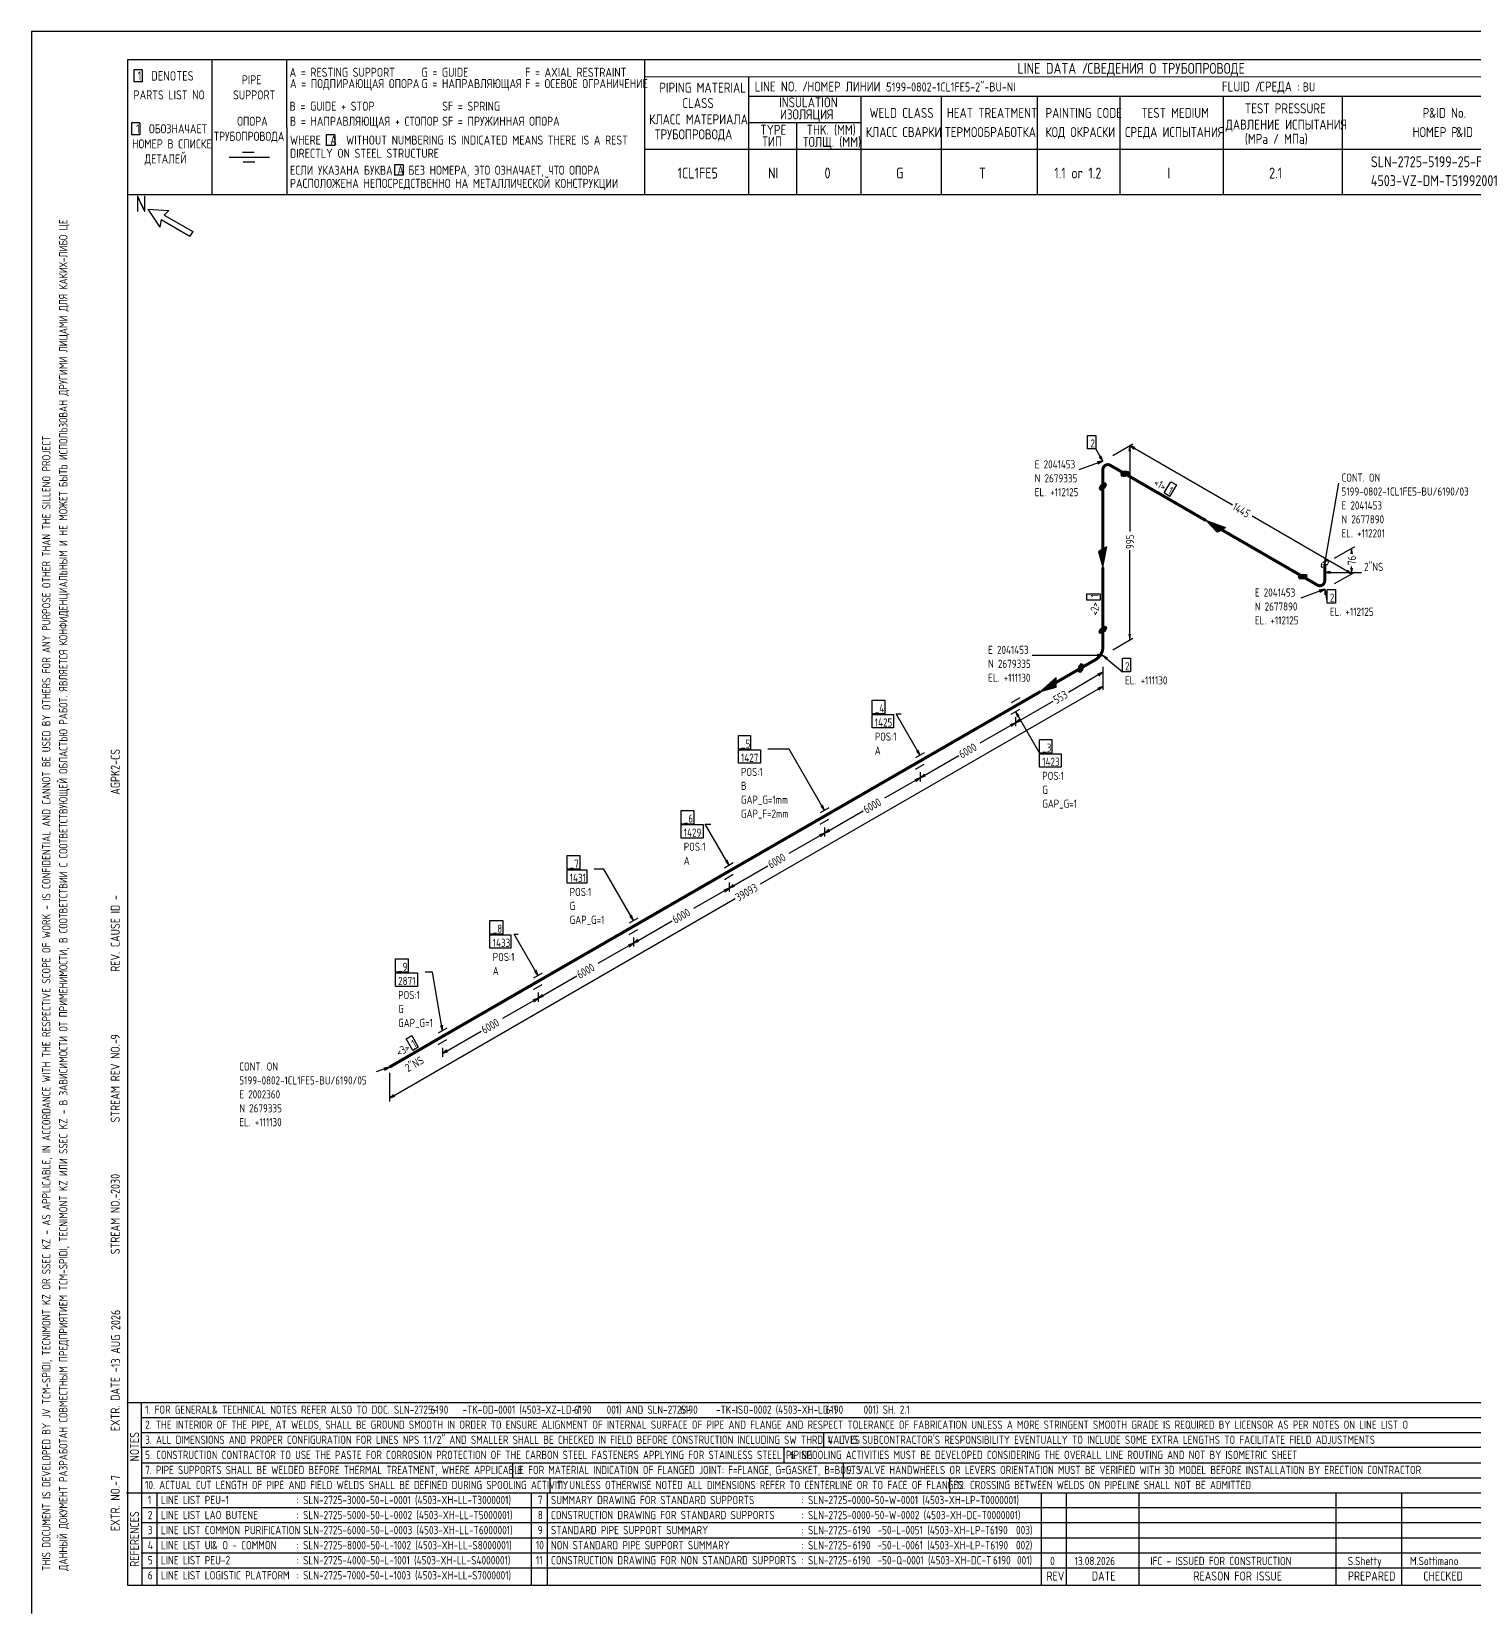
# Model space of a CAD drawing. Extents: x -1005 to 594, y -998 to 420.
# Drawn here: x 0 to 382.9, y 0 to 420 of the extents above; entities that cross this region are included whole.
import ezdxf

# ---------------------------------------------------------------- set-up
doc = ezdxf.new("R2010")
doc.units = 0
doc.linetypes.add('GT100', pattern=[0.8, 0.533333, -0.266667])
doc.styles.add('TTFN17', font='GOST type A')

msp = doc.modelspace()

# ---------------------------------------------------------------- linework, layer by layer
at = {"layer": 'GT_1', "flags": 128}
for points in [[(0, 420), (0, 0)], [(594, 420), (0, 420)], [(589.1, 412.5), (25.4, 412.5)], [(25.4, 412.5), (25.4, 7.5)], [(47.8, 412.5), (47.8, 376.7)], [(67.6, 412.5), (67.7, 376.7)], [(162.7, 412.5), (162.7, 376.7)], [(29.3, 409.9), (27.1, 409.9)], [(27.1, 409.9), (27.1, 406.7)], [(29.3, 409.9), (29.3, 406.7)], [(589.1, 408), (162.7, 407.9)], [(190.3, 407.8), (190.3, 376.7)], [(29.3, 406.7), (27.1, 406.7)], [(190.3, 402.9), (402.7, 402.9)], [(220.1, 402.9), (220.1, 376.7)], [(241.4, 402.9), (241.4, 376.8)], [(266.9, 402.9), (266.9, 376.7)], [(288.8, 402.9), (288.8, 376.7)], [(316.2, 402.9), (316.2, 376.7)], [(347.8, 402.9), (347.8, 376.8)], [(28.7, 395.8), (26.5, 395.8)], [(26.5, 395.8), (26.5, 392.6)], [(28.7, 395.8), (28.7, 392.6)], [(219.9, 395.8), (190.3, 395.8)], [(203, 395.8), (203, 376.7)], [(28.7, 392.6), (26.5, 392.6)], [(80.5, 392.6), (78.2, 392.6)], [(78.2, 392.6), (78.2, 389.8)], [(80.5, 392.6), (80.5, 389.8)], [(63.1, 386.6), (52.4, 386.6)], [(59.1, 387.9), (56, 387.9)], [(80.5, 389.8), (78.2, 389.8)], [(230.2, 388.7), (162.7, 388.7)], [(402.7, 388.7), (226.9, 388.7)], [(59.2, 385.3), (56.1, 385.3)], [(98.6, 384.6), (96.3, 384.6)], [(96.3, 384.6), (96.3, 381.9)], [(98.6, 384.6), (98.6, 381.9)], [(98.6, 381.9), (96.3, 381.9)], [(402.7, 376.7), (25.4, 376.7)], [(30.8, 372.9), (34, 368.1)], [(30.8, 372.9), (36.4, 372.5)], [(34.4, 370.1), (34, 368.1)], [(34.4, 370.1), (42, 365.7)], [(36.4, 372.5), (35.2, 371.3)], [(35.2, 371.3), (42.8, 366.9)], [(42.8, 366.9), (42, 365.7)], [(280.275, 312.8), (282.45, 312.8), (282.45, 309.2), (280.275, 309.2), (280.275, 312.8)], [(284.325, 305.975), (282.45, 309.2)], [(283.35, 307.1), (284.325, 305.975), (283.8, 307.4)], [(286.95, 307.475), (292.275, 310.55)], [(286.95, 307.475), (292.275, 310.55)], [(291.675, 308.6), (291.45, 310.1), (291.225, 308.6)], [(292.875, 309.575), (291.45, 310.1), (292.575, 309.125)], [(291.45, 310.1), (318.75, 294.35)], [(291.45, 310.1), (291.45, 287.3)], [(284.325, 305.975), (277.95, 303.65)], [(283.05, 305.225), (284.325, 305.975), (282.825, 305.75)], [(289.05, 302.6), (289.2, 302.075), (290.175, 301.925), (291.3, 302.6), (291.15, 303.125), (290.175, 303.275), (289.05, 302.6)], [(289.05, 302.6), (291.3, 302.6)], [(289.383, 302.8), (291.243, 302.8)], [(289.717, 303), (291.186, 303)], [(290.05, 303.2), (290.663, 303.2)], [(284.925, 298.925), (285.3, 299.75), (284.925, 300.2), (283.725, 299.525), (283.35, 298.7), (283.725, 298.25), (284.925, 298.925)], [(283.395, 298.8), (284.703, 298.8)], [(283.433, 298.6), (284.347, 298.6)], [(283.486, 299), (284.959, 299)], [(283.577, 299.2), (285.05, 299.2)], [(283.668, 299.4), (285.141, 299.4)], [(283.858, 299.6), (285.232, 299.6)], [(284.214, 299.8), (285.258, 299.8)], [(284.569, 300), (285.092, 300)], [(289.107, 302.4), (290.967, 302.4)], [(289.164, 302.2), (290.633, 302.2)], [(289.688, 302), (290.3, 302)], [(302.325, 300.5), (303.825, 299.675), (302.025, 296.6), (300.6, 297.5), (302.325, 300.5)], [(343.2, 278.675), (346.95, 300.125)], [(315.825, 287.75), (314.625, 287.075), (311.7, 290.15), (316.875, 288.35), (314.775, 287.15), (312.075, 289.925), (316.8, 288.275), (314.925, 287.225), (312.525, 289.7), (316.65, 288.2), (315.075, 287.3), (312.9, 289.4), (316.5, 288.125), (315.225, 287.45), (313.275, 289.25), (316.35, 288.05), (315.375, 287.525), (313.725, 288.95), (316.2, 287.975), (315.525, 287.6), (314.025, 288.8), (316.05, 287.9), (315.675, 287.675), (314.475, 288.5), (315.9, 287.825), (315.825, 287.75), (311.7, 290.15)], [(350.325, 276.05), (323.925, 291.35)], [(284.325, 282.575), (283.125, 281.9), (284.325, 277.775), (285.375, 283.175), (283.275, 281.975), (284.325, 278.225), (285.3, 283.1), (283.425, 282.05), (284.325, 278.75), (285.15, 283.025), (283.575, 282.125), (284.325, 279.2), (285, 282.95), (283.725, 282.275), (284.325, 279.65), (284.85, 282.875), (283.875, 282.35), (284.325, 280.1), (284.7, 282.8), (284.025, 282.425), (284.325, 280.55), (284.55, 282.725), (284.175, 282.5), (284.325, 281), (284.4, 282.65), (284.325, 282.575), (284.325, 277.775)], [(291.45, 258.5), (291.45, 282.275)], [(345.825, 280.175), (351.15, 283.25)], [(350.55, 281.3), (350.325, 282.8), (350.1, 281.3)], [(350.325, 282.8), (350.325, 281.825)], [(343.2, 280.175), (343.2, 278.675), (343.725, 280.1)], [(350.1, 277.55), (350.325, 276.05), (350.55, 277.55)], [(350.325, 276.05), (350.325, 278)], [(337.35, 275.975), (338.325, 275.825), (338.475, 275.3), (337.35, 274.625), (336.375, 274.775), (336.225, 275.3), (337.35, 275.975)], [(336.254, 275.2), (338.308, 275.2)], [(336.311, 275), (337.975, 275)], [(336.368, 274.8), (337.642, 274.8)], [(336.392, 275.4), (338.446, 275.4)], [(336.725, 275.6), (338.389, 275.6)], [(337.058, 275.8), (338.332, 275.8)], [(344.7, 276.65), (343.2, 276.425), (344.7, 276.2)], [(343.2, 276.425), (352.95, 276.425)], [(345.825, 273.425), (351.15, 276.5)], [(345.825, 273.425), (351.15, 276.5)], [(348.9, 276.575), (350.325, 276.05), (349.2, 277.025)], [(280.05, 269.075), (280.05, 270.725), (283.575, 270.725), (283.575, 269.075), (280.05, 269.075)], [(343.2, 271.925), (336.825, 269.6)], [(341.925, 271.175), (343.2, 271.925), (341.7, 271.7)], [(343.725, 270.5), (343.2, 271.925), (343.2, 270.425)], [(343.2, 271.925), (343.875, 268.25)], [(343.875, 271.85), (346.05, 271.85), (346.05, 268.25), (343.875, 268.25), (343.875, 271.85)], [(283.725, 260.15), (283.35, 260.6), (283.725, 261.425), (284.925, 262.1), (285.3, 261.65), (284.925, 260.825), (283.725, 260.15)], [(283.35, 260.6), (284.525, 260.6)], [(283.441, 260.8), (284.881, 260.8)], [(283.532, 261), (285.005, 261)], [(283.623, 261.2), (285.095, 261.2)], [(283.714, 261.4), (285.186, 261.4)], [(284.036, 261.6), (285.277, 261.6)], [(284.392, 261.8), (285.175, 261.8)], [(283.517, 260.4), (284.169, 260.4)], [(286.95, 255.875), (292.275, 258.95)], [(291.225, 260), (291.45, 258.5), (291.675, 260)], [(284.325, 254.375), (265.575, 254.375)], [(277.875, 250.025), (278.475, 249.875), (279.075, 250.7), (279.075, 251.975), (278.475, 252.125), (277.875, 251.3), (277.875, 250.025)], [(278.384, 252), (278.975, 252)], [(282.825, 254.15), (284.325, 254.375), (282.825, 254.6)], [(285.6, 253.625), (284.325, 254.375), (285.3, 253.25)], [(284.325, 254.375), (289.5, 250.025)], [(289.5, 253.625), (291.675, 253.625), (291.675, 250.025), (289.5, 250.025), (289.5, 253.625)], [(271.875, 247.175), (271.875, 248.525), (267.75, 244.775), (271.875, 245.975), (271.875, 248.375), (268.125, 245), (271.875, 246.05), (271.875, 248.15), (268.575, 245.225), (271.875, 246.275), (271.875, 248), (268.95, 245.525), (271.875, 246.425), (271.875, 247.85), (269.325, 245.675), (271.875, 246.575), (271.875, 247.7), (269.775, 245.975), (271.875, 246.725), (271.875, 247.475), (270.075, 246.125), (271.875, 246.95), (271.875, 247.325), (270.525, 246.425), (271.875, 247.1), (271.875, 247.175), (267.75, 244.775)], [(284.325, 249.875), (275.175, 244.55)], [(277.875, 251.2), (279.075, 251.2)], [(277.875, 251), (279.075, 251)], [(277.875, 250.8), (279.075, 250.8)], [(277.875, 250.6), (279.002, 250.6)], [(277.875, 250.4), (278.857, 250.4)], [(277.875, 250.2), (278.711, 250.2)], [(277.948, 251.4), (279.075, 251.4)], [(277.975, 250), (278.566, 250)], [(278.093, 251.6), (279.075, 251.6)], [(278.239, 251.8), (279.075, 251.8)], [(283.2, 248.9), (284.325, 249.875), (282.9, 249.35)], [(284.325, 251.375), (284.325, 248.975)], [(284.325, 251.375), (284.325, 245.225)], [(284.325, 246.125), (193.35, 193.625)], [(283.2, 245.15), (284.325, 246.125), (282.9, 245.6)], [(223.05, 242.45), (226.425, 242.45), (226.425, 238.85), (223.05, 238.85), (223.05, 242.45)], [(262.275, 243.125), (259.95, 241.775)], [(259.95, 238.775), (262.275, 240.125)], [(261.15, 236.45), (271.125, 242.225)], [(262.125, 238.325), (261.15, 239.45), (261.675, 238.025)], [(261.15, 239.45), (267.525, 228.425)], [(223.05, 238.7), (228.75, 238.7), (228.75, 235.1), (223.05, 235.1), (223.05, 238.7)], [(235.8, 227.825), (229.425, 238.85), (230.775, 238.85)], [(261.15, 236.45), (251.7, 231.05)], [(260.025, 235.475), (261.15, 236.45), (259.725, 235.925)], [(261.15, 237.95), (261.15, 235.55)], [(261.15, 237.95), (261.15, 235.55)], [(262.275, 237.425), (261.15, 236.45), (262.575, 236.975)], [(187.575, 233.075), (190.8, 233.075), (190.8, 229.475), (187.575, 229.475), (187.575, 233.075)], [(267.525, 232.025), (270.75, 232.025), (270.75, 228.425), (267.525, 228.425), (267.525, 232.025)], [(187.575, 229.325), (193.425, 229.325), (193.425, 225.725), (187.575, 225.725), (187.575, 229.325)], [(210.45, 213.2), (201.075, 229.475), (195.375, 229.475)], [(236.925, 228.5), (234.6, 227.15)], [(234.825, 228.95), (235.8, 227.825), (235.275, 229.25)], [(235.8, 221.825), (246.075, 227.75)], [(267.525, 228.275), (273.225, 228.275), (273.225, 224.675), (267.525, 224.675), (267.525, 228.275)], [(234.6, 224.15), (236.925, 225.5)], [(235.8, 223.325), (235.8, 220.925)], [(235.8, 223.325), (235.8, 220.925)], [(236.925, 222.8), (235.8, 221.825), (237.225, 222.35)], [(235.8, 221.825), (226.35, 216.425)], [(234.675, 220.85), (235.8, 221.825), (234.375, 221.3)], [(209.475, 214.325), (210.45, 213.2), (209.925, 214.625)], [(172.35, 213.2), (175.725, 213.2), (175.725, 209.6), (172.35, 209.6), (172.35, 213.2)], [(211.575, 213.875), (209.25, 212.525)], [(209.25, 209.525), (211.575, 210.875)], [(210.45, 207.2), (220.725, 213.125)], [(172.35, 209.45), (178.2, 209.45), (178.2, 205.85), (172.35, 205.85), (172.35, 209.45)], [(185.1, 198.575), (178.725, 209.6), (180.225, 209.6)], [(210.45, 207.2), (201, 201.8)], [(209.325, 206.225), (210.45, 207.2), (209.025, 206.675)], [(210.45, 208.7), (210.45, 206.3)], [(210.45, 208.7), (210.45, 206.3)], [(211.575, 208.175), (210.45, 207.2), (211.875, 207.725)], [(142.125, 201.2), (145.5, 201.2), (145.5, 197.6), (142.125, 197.6), (142.125, 201.2)], [(142.125, 197.45), (147.375, 197.45), (147.375, 193.85), (142.125, 193.85), (142.125, 197.45)], [(159.75, 183.95), (151.875, 197.6), (149.325, 197.6)], [(186.225, 199.25), (183.9, 197.9)], [(184.125, 199.7), (185.1, 198.575), (184.575, 200)], [(185.1, 192.575), (195.375, 198.5)], [(183.9, 194.9), (186.225, 196.25)], [(185.1, 194.075), (185.1, 191.675)], [(185.1, 194.075), (185.1, 191.675)], [(186.225, 193.55), (185.1, 192.575), (186.525, 193.1)], [(94.95, 136.775), (186.75, 189.8)], [(185.1, 192.575), (175.65, 187.175)], [(183.975, 191.6), (185.1, 192.575), (183.675, 192.05)], [(158.775, 185.075), (159.75, 183.95), (159.225, 185.375)], [(121.65, 183.95), (125.025, 183.95), (125.025, 180.35), (121.65, 180.35), (121.65, 183.95)], [(160.875, 184.625), (158.55, 183.275)], [(158.55, 180.275), (160.875, 181.625)], [(159.75, 177.95), (170.025, 183.875)], [(121.65, 180.2), (127.2, 180.2), (127.2, 176.6), (121.65, 176.6), (121.65, 180.2)], [(134.4, 169.325), (128.025, 180.35), (129.15, 180.35)], [(159.75, 177.95), (150.3, 172.55)], [(158.625, 176.975), (159.75, 177.95), (158.325, 177.425)], [(159.75, 179.45), (159.75, 177.05)], [(159.75, 179.45), (159.75, 177.05)], [(160.875, 178.925), (159.75, 177.95), (161.175, 178.475)], [(96.6, 173.825), (99.975, 173.825), (99.975, 170.225), (96.6, 170.225), (96.6, 173.825)], [(96.6, 170.075), (102.45, 170.075), (102.45, 166.475), (96.6, 166.475), (96.6, 170.075)], [(109.05, 154.7), (106.35, 170.225), (104.4, 170.225)], [(135.525, 170), (133.2, 168.65)], [(133.425, 170.45), (134.4, 169.325), (133.875, 170.75)], [(134.4, 163.325), (144.675, 169.25)], [(133.2, 165.65), (135.525, 167)], [(134.4, 164.825), (134.4, 162.425)], [(134.4, 164.825), (134.4, 162.425)], [(135.525, 164.3), (134.4, 163.325), (135.825, 163.85)], [(134.4, 163.325), (124.95, 157.925)], [(133.275, 162.35), (134.4, 163.325), (132.975, 162.8)], [(108.525, 156.125), (109.05, 154.7), (109.05, 156.2)], [(99.375, 152.525), (100.875, 153.425), (102.6, 150.35), (101.175, 149.45), (99.375, 152.525)], [(110.175, 155.375), (107.85, 154.025)], [(107.85, 151.025), (110.175, 152.375)], [(109.05, 148.7), (119.325, 154.625)], [(109.05, 150.2), (109.05, 147.8)], [(110.175, 149.675), (109.05, 148.7), (110.475, 149.225)], [(94.95, 145.025), (91.425, 143.75)], [(93.675, 144.275), (94.95, 145.025), (93.45, 144.8)], [(94.95, 143.525), (94.95, 135.875)], [(96.075, 137.75), (94.95, 136.775), (96.375, 137.3)], [(25.3, 56), (402.7, 56)], [(29.1, 56), (29.2, 7.5)], [(29.1, 52), (402.7, 52)], [(29.1, 48), (402.7, 48)], [(210.2, 48), (210.2, 44)], [(402.7, 44), (29.1, 44)], [(199.6, 44), (199.6, 40)], [(29.2, 40), (402.7, 40)], [(127.6, 40), (127.6, 36)], [(215.4, 40), (215.4, 36)], [(29.1, 36), (402.7, 36)], [(137.5, 36), (137.5, 32)], [(243.6, 36), (243.6, 32)], [(25.2, 32), (402.7, 32)], [(33.2, 32), (33.2, 7.6)], [(132.6, 32), (132.6, 7.6)], [(136.8, 32), (136.8, 7.6)], [(267.9, 32), (267.9, 7.5)], [(274.6, 32), (274.6, 7.5)], [(293.9, 32), (293.9, 7.5)], [(346.1, 32), (346.1, 7.5)], [(363.6, 32), (363.6, 7.5)], [(402.7, 28), (29.5, 28)], [(402.7, 24), (29.1, 24)], [(402.7, 20), (29.1, 20)], [(402.7, 16), (29.1, 16)], [(402.7, 12), (29.2, 12)], [(25.4, 7.5), (589.1, 7.5)], [(0, 0), (0, 0)]]:
    msp.add_lwpolyline(points, dxfattribs=at)
at = {"layer": 'GT_1', "const_width": 0.8, "flags": 128}
for points in [[(286.275, 304.85, 0.577127), (284.325, 303.725)], [(343.2, 274.175, -0.577557), (341.25, 273.05)], [(284.325, 256.625, -0.268116), (282.375, 253.25)]]:
    msp.add_lwpolyline(points, format="xyb", dxfattribs=at)
for points in [[(284.325, 303.725), (284.325, 299.225)], [(290.175, 302.6), (286.275, 304.85)], [(311.7, 290.15), (290.175, 302.6)], [(284.325, 299.225), (284.325, 282.575)], [(337.35, 275.3), (315.825, 287.75)], [(284.325, 277.775), (284.325, 261.125)], [(343.2, 278.675), (343.2, 274.175)], [(341.25, 273.05), (337.35, 275.3)], [(284.325, 261.125), (284.325, 256.625)], [(282.375, 253.25), (278.475, 251)], [(278.475, 251), (271.875, 247.175)], [(267.75, 244.775), (261.15, 240.95)], [(261.15, 240.95), (235.8, 226.325)], [(235.8, 226.325), (210.45, 211.7)], [(210.45, 211.7), (185.1, 197.075)], [(185.1, 197.075), (159.75, 182.45)], [(159.75, 182.45), (134.4, 167.825)], [(134.4, 167.825), (109.05, 153.2)], [(109.05, 153.2), (94.95, 145.025)]]:
    msp.add_lwpolyline(points, dxfattribs=at)
at = {"layer": 'GT_1', "linetype": 'GT100', "flags": 128}
msp.add_lwpolyline([(342.6, 277.7), (342.225, 278.15), (342.6, 278.975), (343.8, 279.65), (344.175, 279.2), (343.8, 278.375), (342.6, 277.7)], dxfattribs=at)

# ---------------------------------------------------------------- texts
at = {"layer": 'GT_1', "style": 'TTFN17'}
for s, height, p in [('LINE DATA /', 2.8875, (261.633, 408.8)), ('СВЕДЕНИЯ О ТРУБОПРОВОДЕ', 2.8875, (280.233, 408.8)), (' 1  DENOTES', 2.5025, (26.875, 407)), (' PIPE', 2.4062, (54.561, 406)), ('A = RESTING SUPPORT', 2.40625, (68.461, 408)), ('A = ПОДПИРАЮЩАЯ ОПОРА', 2.40625, (68.561, 405)), ('G = GUIDE', 2.4062, (103.461, 408)), ('G = НАПРАВЛЯЮЩАЯ', 2.40625, (103.461, 405)), ('F = AXIAL RESTRAINT', 2.40625, (130.961, 408)), ('F = ОСЕВОЕ ОГРАНИЧЕНИЕ', 2.40625, (130.961, 405)), ('PARTS LIST NO', 2.40625, (27.061, 402)), ('SUPPORT', 2.4062, (53.461, 402)), ('PIPING MATERIAL', 2.64687, (166.597, 403.8)), ('LINE NO. /', 2.6469, (191.897, 404.1)), ('НОМЕР ЛИНИИ :', 2.59875, (205.89, 404.1)), ('5199-0802-1CL1FE5-2"-BU-NI', 2.40625, (226.861, 404.1)), ('FLUID /', 2.6469, (315.897, 404.1)), ('СРЕДА :', 2.6469, (325.897, 404.1)), ('BU', 2.4062, (337.361, 404.1)), ('B = GUIDE + STOP', 2.40625, (68.461, 399)), ('SF = SPRING', 2.40625, (108.961, 399)), ('CLASS', 2.6469, (172.697, 399.7)), ('INSULATION', 2.6469, (198.397, 399.9)), ('ИЗОЛЯЦИЯ', 2.6469, (198.597, 396.7)), ('WELD CLASS', 2.6469, (222.397, 397.1)), ('HEAT TREATMENT', 2.64687, (242.897, 397.1)), ('PAINTING CODE', 2.64687, (269.097, 397.1)), ('TEST MEDIUM', 2.64687, (294.497, 397.1)), ('TEST PRESSURE', 2.64687, (321.997, 398.3)), ('P', 2.647, (369.197, 397.1)), ('&ID No.', 2.6469, (370.908, 397.1)), (' 1  ОБОЗНАЧАЕТ', 2.40625, (26.461, 393)), ('ОПОРА', 2.4062, (54.561, 395)), ('B = НАПРАВЛЯЮЩАЯ + СТОПОР', 2.40625, (68.561, 395)), ('SF = ПРУЖИННАЯ ОПОРА', 2.40625, (108.961, 395)), ('КЛАСС МАТЕРИАЛА', 2.64687, (163.897, 395.4)), ('TYPE', 2.6469, (193.397, 392.6)), ('THK. (MM)', 2.6469, (205.697, 392.6)), ('ДАВЛЕНИЕ ИСПЫТАНИЯ', 2.64687, (316.897, 394)), ('НОМЕР В СПИСКЕ', 2.40625, (26.661, 389)), ('ТРУБОПРОВОДА', 2.40625, (48.361, 391)), ('WHERE  A  WITHOUT NUMBERING IS INDICATED MEANS THERE IS A REST', 2.40625, (68.561, 390)), ('ТРУБОПРОВОДА', 2.64687, (165.397, 391.4)), ('ТИП', 2.6469, (193.897, 389.5)), ('ТОЛЩ. (ММ)', 2.6469, (204.697, 389.4)), ('КЛАСС СВАРКИ', 2.64687, (221.397, 392)), ('ТЕРМООБРАБОТКА', 2.64687, (242.397, 392)), ('КОД ОКРАСКИ', 2.64687, (269.097, 392)), ('СРЕДА ИСПЫТАНИЯ', 2.64687, (290.197, 392)), ('(MPa / МПа)', 2.64687, (321.997, 390.2)), ('НОМЕР P', 2.6469, (366.497, 392)), ('&ID', 2.6469, (378.097, 392)), ('ДЕТАЛЕЙ', 2.4062, (29.961, 385)), ('DIRECTLY ON STEEL STRUCTURE', 2.40625, (68.561, 386.5)), ('SLN-2725-5199-25-F-2001', 2.8875, (355.433, 384)), ('ЕСЛИ УКАЗАНА БУКВА A БЕЗ НОМЕРА, ЭТО ОЗНАЧАЕТ, ЧТО ОПОРА', 2.40625, (68.561, 382)), ('1CL1FE5', 2.8875, (171.433, 381)), ('NI', 2.8875, (195.433, 381)), ('0', 2.888, (210.433, 381)), ('G', 2.888, (229.433, 381)), ('T', 2.888, (251.433, 381)), ('1.1 or 1.2', 2.8875, (271.433, 381)), ('I', 2.888, (301.433, 381)), ('2.1', 2.8875, (328.433, 381)), ('РАСПОЛОЖЕНА НЕПОСРЕДСТВЕННО НА МЕТАЛЛИЧЕСКОЙ КОНСТРУКЦИИ', 2.40625, (68.561, 378.5)), ('4503-VZ-DM-T51992001', 2.8875, (355.433, 379)), ('N', 4.331, (27.55, 372.1)), ('2', 2.166, (281, 309.575)), ('E 2041453', 2.1656, (266.23, 304.025)), ('N 2679335', 2.1656, (266.23, 300.328)), ('CONT. ON', 2.1656, (347.65, 300.5)), ('EL. +112125', 2.16562, (266.23, 296.63)), ('5199-0802-1CL1FE5-BU/6190/03', 2.16562, (347.65, 296.803)), ('E 2041453', 2.1656, (347.65, 293.105)), ('N 2677890', 2.1656, (347.65, 289.408)), ('EL. +112201', 2.16562, (347.65, 285.71)), ('2"NS', 2.1656, (353.65, 276.8)), ('E 2041453', 2.1656, (324.64, 269.975)), ('2', 2.166, (344.575, 268.625)), ('N 2677890', 2.1656, (324.64, 266.278)), ('EL. +112125', 2.16562, (324.64, 262.58)), ('EL. +112125', 2.16562, (344.575, 264.875)), ('E 2041453', 2.1656, (253.855, 254.75)), ('N 2679335', 2.1656, (253.855, 251.053)), ('2', 2.166, (290.2, 250.4)), ('EL. +111130', 2.16562, (253.855, 247.355)), ('EL. +111130', 2.16562, (290.2, 246.65)), ('_4', 2.1656, (223.783, 239.225)), ('1425', 2.1656, (223.783, 235.475)), ('_5', 2.1656, (188.266, 229.85)), ('POS:1', 2.1656, (223.783, 231.725)), ('1427', 2.1656, (188.266, 226.1)), ('A', 2.166, (223.783, 228.028)), ('1423', 2.1656, (268.225, 225.05)), ('_3', 2.1656, (268.225, 228.8)), ('POS:1', 2.1656, (188.266, 222.35)), ('POS:1', 2.1656, (268.225, 221.3)), ('B', 2.166, (188.266, 218.653)), ('G', 2.166, (268.225, 217.603)), ('GAP_G=1mm', 2.1656, (188.266, 214.955)), ('GAP_G=1', 2.1656, (268.225, 213.905)), ('_6', 2.1656, (173.083, 209.975)), ('GAP_F=2mm', 2.1656, (188.266, 211.258)), ('1429', 2.1656, (173.083, 206.225)), ('POS:1', 2.1656, (173.083, 202.475)), ('_7', 2.1656, (142.8, 197.975)), ('A', 2.166, (173.083, 198.778)), ('1431', 2.1656, (142.8, 194.225)), ('POS:1', 2.1656, (142.8, 190.475)), ('G', 2.166, (142.8, 186.778)), ('GAP_G=1', 2.1656, (142.8, 183.08)), ('_8', 2.1656, (122.383, 180.725)), ('1433', 2.1656, (122.383, 176.975)), ('_9', 2.1656, (97.275, 170.6)), ('POS:1', 2.1656, (122.383, 173.225)), ('2871', 2.1656, (97.275, 166.85)), ('A', 2.166, (122.383, 169.528)), ('POS:1', 2.1656, (97.275, 163.1)), ('G', 2.166, (97.275, 159.403)), ('GAP_G=1', 2.1656, (97.275, 155.705)), ('CONT. ON', 2.1656, (55.119, 144.125)), ('5199-0802-1CL1FE5-BU/6190/05', 2.16562, (55.119, 140.428)), ('E 2002360', 2.1656, (55.119, 136.73)), ('N 2679335', 2.1656, (55.119, 133.033)), ('EL. +111130', 2.16562, (55.119, 129.335)), ('1. FOR GENERAL', 2.18487, (30.128, 53)), ('& TECHNICAL NOTES REFER ALSO TO DOC. SLN-2725-      -TK-OD-0001 (4503-XZ-LD-T      001) AND SLN-2725-      -TK-ISO-0002 (4503-XH-LD-T      001) SH. 2.1', 2.18487, (47.868, 53)), ('6190', 2.1849, (105.928, 53)), ('6190', 2.1849, (143.928, 53)), ('6190', 2.1849, (172.128, 53)), ('6190', 2.1849, (210.728, 53)), ('2. THE INTERIOR OF THE PIPE, AT WELDS, SHALL BE GROUND SMOOTH IN ORDER TO ENSURE ALIGNMENT OF INTERNAL SURFACE OF PIPE AND FLANGE AND RESPECT TOLERANCE OF FABRICATION UNLESS A MORE STRINGENT SMOOTH GRADE IS REQUIRED BY LICENSOR AS PER NOTES ON LINE LIST O', 2.18487, (30.128, 49)), ('3. ALL DIMENSIONS AND PROPER CONFIGURATION FOR LINES NPS 1.1/2" AND SMALLER SHALL BE CHECKED IN FIELD BEFORE CONSTRUCTION INCLUDING SW THRD VALVES', 2.18487, (30.128, 45)), ("4. IT IS SUBCONTRACTOR'S RESPONSIBILITY EVENTUALLY TO INCLUDE SOME EXTRA LENGTHS TO FACILITATE FIELD ADJUSTMENTS", 2.18487, (211.328, 45)), ('5. CONSTRUCTION CONTRACTOR TO USE THE PASTE FOR CORROSION PROTECTION OF THE CARBON STEEL FASTENERS APPLYING FOR STAINLESS STEEL PIPING', 2.18487, (30.128, 41)), ('6. SPOOLING ACTIVITIES MUST BE DEVELOPED CONSIDERING THE OVERALL LINE ROUTING AND NOT BY ISOMETRIC SHEET', 2.18487, (201.328, 41)), ('7. PIPE SUPPORTS SHALL BE WELDED BEFORE THERMAL TREATMENT, WHERE APPLICABLE', 2.18487, (30.128, 37)), ('8. FOR MATERIAL INDICATION OF FLANGED JOINT: F=FLANGE, G=GASKET, B=BOLTS', 2.18487, (128.828, 37)), ('9. VALVE HANDWHEELS OR LEVERS ORIENTATION MUST BE VERIFIED WITH 3D MODEL BEFORE INSTALLATION BY ERECTION CONTRACTOR', 2.18487, (216.328, 37)), ('10. ACTUAL CUT LENGTH OF PIPE AND FIELD WELDS SHALL BE DEFINED DURING SPOOLING ACTIVITY', 2.18487, (30.128, 33)), ('11. UNLESS OTHERWISE NOTED ALL DIMENSIONS REFER TO CENTERLINE OR TO FACE OF FLANGES', 2.18487, (139.328, 33)), ('12. CROSSING BETWEEN WELDS ON PIPELINE SHALL NOT BE ADMITTED', 2.18487, (245.328, 33)), ('1', 2.214, (30.832, 29)), ('LINE LIST PEU-1', 2.21375, (34.332, 29)), (': SLN-2725-3000-50-L-0001 (4503-XH-LL-T3000001)', 2.21375, (70.332, 29)), ('7', 2.214, (134.332, 29)), ('SUMMARY DRAWING FOR STANDARD SUPPORTS', 2.21375, (137.832, 29)), (': SLN-2725-0000-50-W-0001 (4503-XH-LP-T0000001)', 2.21375, (204.332, 29)), ('2', 2.214, (30.832, 25)), ('LINE LIST LAO BUTENE', 2.21375, (34.332, 25)), (': SLN-2725-5000-50-L-0002 (4503-XH-LL-T5000001)', 2.21375, (70.332, 25)), ('8', 2.214, (134.332, 25)), ('CONSTRUCTION DRAWING FOR STANDARD SUPPORTS', 2.21375, (137.832, 25)), (': SLN-2725-0000-50-W-0002 (4503-XH-DC-T0000001)', 2.21375, (204.332, 25)), ('3', 2.214, (30.832, 21)), ('LINE LIST COMMON PURIFICATION', 2.21375, (34.332, 21)), (': SLN-2725-6000-50-L-0003 (4503-XH-LL-T6000001)', 2.21375, (70.332, 21)), ('9', 2.214, (134.332, 21)), ('STANDARD PIPE SUPPORT SUMMARY', 2.21375, (137.832, 21)), (': SLN-2725-      -50-L-0051 (4503-XH-LP-T      003)', 2.21375, (204.332, 21)), ('6190', 2.2138, (217.932, 21)), ('6190', 2.2138, (254.332, 21)), ('4', 2.214, (30.832, 17)), ('LINE LIST UI', 2.21375, (34.332, 17)), ('& O - COMMON', 2.21375, (47.849, 17)), (': SLN-2725-8000-50-L-1002 (4503-XH-LL-S8000001)', 2.21375, (70.332, 17)), ('10', 2.2138, (133.832, 17)), ('NON STANDARD PIPE SUPPORT SUMMARY', 2.21375, (137.832, 17)), (': SLN-2725-      -50-L-0061 (4503-XH-LP-T      002)', 2.21375, (204.332, 17)), ('6190', 2.2138, (217.932, 17)), ('6190', 2.2138, (254.432, 17)), ('5', 2.214, (30.832, 13)), ('LINE LIST PEU-2', 2.21375, (34.332, 13)), (': SLN-2725-4000-50-L-1001 (4503-XH-LL-S4000001)', 2.21375, (70.332, 13)), ('11', 2.2138, (133.832, 13)), ('CONSTRUCTION DRAWING FOR NON STANDARD SUPPORTS', 2.21375, (137.832, 13)), (': SLN-2725-      -50-Q-0001 (4503-XH-DC-T      001)', 2.21375, (204.332, 13)), ('6190', 2.2138, (217.932, 13)), ('6190', 2.2138, (255.132, 13)), ('0', 2.214, (270.332, 12.8)), ('13.08.2026', 2.2138, (276.832, 12.8)), ('IFC - ISSUED FOR CONSTRUCTION', 2.21375, (296.932, 12.8)), ('S.Shetty', 2.2138, (349.332, 12.8)), ('M.Sottimano', 2.21375, (365.832, 12.8)), ('6', 2.214, (30.832, 9)), ('LINE LIST LOGISTIC PLATFORM', 2.21375, (34.332, 9)), (': SLN-2725-7000-50-L-1003 (4503-XH-LL-S7000001)', 2.21375, (70.332, 9)), ('REV', 2.4062, (269.361, 8.7)), ('DATE', 2.4062, (281.361, 8.7)), ('REASON FOR ISSUE', 2.40625, (308.361, 8.7)), ('PREPARED', 2.4062, (349.361, 8.7)), ('CHECKED', 2.4062, (369.361, 8.7))]:
    msp.add_text(s, height=height, dxfattribs=at).set_placement(p)
for s, height, rotation, p in [('ДАННЫЙ ДОКУМЕНТ РАЗРАБОТАН СОВМЕСТНЫМ ПРЕДПРИЯТИЕМ TCM-SPIDI, TECNIMONT KZ ИЛИ SSEC KZ - В ЗАВИСИМОСТИ ОТ ПРИМЕНИМОСТИ, В СООТВЕТСТВИИ С СООТВЕТСТВУЮЩЕЙ ОБЛАСТЬЮ РАБОТ. ЯВЛЯЕТСЯ КОНФИДЕНЦИАЛЬНЫМ И НЕ МОЖЕТ БЫТЬ ИСПОЛЬЗОВАН ДРУГИМИ ЛИЦАМИ ДЛЯ КАКИХ-ЛИБО ЦЕ', 2.21375, 90, (9.5, 11.332)), ('THIS DOCUMENT IS DEVELOPED BY JV TCM-SPIDI, TECNIMONT KZ OR SSEC KZ - AS APPLICABLE, IN ACCORDANCE WITH THE RESPECTIVE SCOPE OF WORK - IS CONFIDENTIAL AND CANNOT BE USED BY OTHERS FOR ANY PURPOSE OTHER THAN THE SILLENO PROJECT', 2.21375, 90, (5, 11.332)), ('<1>', 2.1656, -30, (297.568, 299.598)), ('1', 2.166, -30, (301.343, 297.418)), ('1445', 2.1656, -30, (318.47, 293.183)), ('995', 2.1656, 90, (292.595, 282.602)), ('76', 2.1656, 90, (351.47, 278.35)), ('1', 2.166, 90, (283.2, 269.778)), ('<2>', 2.1656, 90, (283.2, 264.953)), ('553', 2.1656, 30, (271.964, 241.417)), ('6000', 2.1656, 30, (246.894, 226.926)), ('AGPK2-CS', 2.4062, 90, (23.4, 217.361)), ('6000', 2.1656, 30, (221.544, 212.301)), ('6000', 2.1656, 30, (196.194, 197.676)), ('39093', 2.1656, 30, (187.584, 188.965)), ('REV. CAUSE ID -', 2.40625, 90, (23.4, 170.361)), ('6000', 2.1656, 30, (170.844, 183.051)), ('6000', 2.1656, 30, (145.494, 168.426)), ('6000', 2.1656, 30, (120.144, 153.801)), ('STREAM REV NO.-', 2.40625, 90, (23.4, 130.361)), ('9', 2.406, 90, (23.4, 152.361)), ('1', 2.166, 30, (101.587, 150.136)), ('<3>', 2.1656, 30, (97.543, 147.801)), ('2"NS', 2.1656, 30, (99.927, 143.672)), ('2030', 2.4062, 90, (23.4, 111.361)), ('STREAM NO.-', 2.40625, 90, (23.4, 95.361)), ('13 AUG 2026', 2.40625, 90, (23.5, 65.361)), ('EXTR. DATE -', 2.40625, 90, (23.4, 48.361)), ('NOTES', 2.4062, 90, (28.5, 40.361)), ('EXTR. NO.-', 2.4062, 90, (23.4, 21.861)), ('7', 2.406, 90, (23.5, 35.361)), ('REFERENCES', 2.4062, 90, (28.5, 12.361))]:
    msp.add_text(s, height=height, rotation=rotation, dxfattribs=at).set_placement(p)

doc.saveas('drawing.dxf')
